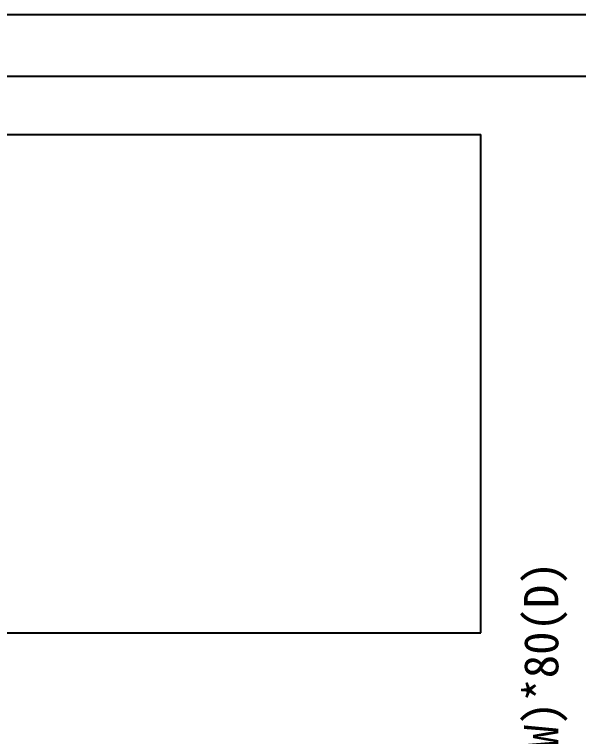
# Model space of a CAD drawing. Header units: millimetres. Extents: x -300 to 4617, y -106 to 3179.
# Drawn here: x 3190.9 to 3354.9, y 1545.8 to 1756 of the extents above; entities that cross this region are included whole.
import ezdxf

# ---------------------------------------------------------------- set-up
doc = ezdxf.new("R2010")
doc.units = ezdxf.units.MM
doc.styles.get("Standard").update_dxf_attribs({"font": ''})
doc.styles.get('Standard').set_extended_font_data('SimSun')
doc.dimstyles.new('ISO-25', dxfattribs={"dimtxt": 3, "dimasz": 2.5, "dimexe": 1.25, "dimexo": 0.625, "dimtad": 1, "dimtxsty": 'Standard', "dimcen": 2.5, "dimadec": 0, "dimazin": 0, "dimtfac": 1, "dimtmove": 0, "dimatfit": 3, "dimfxl": 1, "dimarcsym": 0})

# ---------------------------------------------------------------- blocks, each defined once
blk = doc.blocks.new('*D83')
at = {"color": 0, "lineweight": -2, "transparency": 16777216}
for p, q in [((2011.13, 1738.94), (2011.13, 1736.81)), ((3799.1, 1738.94), (3799.1, 1736.81)), ((2013.63, 1738.06), (3796.6, 1738.06))]:
    blk.add_line(p, q, dxfattribs=at)
at = {"color": 0, "transparency": 16777216}
for points in [[(2013.63, 1738.48), (2013.63, 1737.64), (2011.13, 1738.06)], [(3796.6, 1738.48), (3796.6, 1737.64), (3799.1, 1738.06)]]:
    blk.add_solid(points, dxfattribs=at)
at = {"layer": 'Defpoints', "color": 0, "transparency": 16777216}
for p in [(2011.13, 1739.57), (3799.1, 1739.57), (3799.1, 1738.06)]:
    blk.add_point(p, dxfattribs=at)
at = {"color": 0, "transparency": 16777216, "insert": (2905.11, 1740.19), "char_height": 3, "attachment_point": 5}
blk.add_mtext('2000', dxfattribs=at)

msp = doc.modelspace()

# ---------------------------------------------------------------- linework, layer by layer
for p, q in [((3146.743, 1721.019), (3326.544, 1721.019)), ((3326.544, 1576.019), (3326.544, 1721.019)), ((3146.743, 1576.019), (3326.544, 1576.019))]:
    msp.add_line(p, q)
msp.add_lwpolyline([(3146.743, 1296.019), (2011.126, 1296.019), (2011.126, 1756.019), (3461.126, 1756.019)])

# ---------------------------------------------------------------- texts
at = {"lineweight": 0, "insert": (3339.042, 1494.672), "char_height": 10, "width": 120.02374, "attachment_point": 1, "rotation": 90}
msp.add_mtext('线槽35(W)*80(D)', dxfattribs=at)

# ---------------------------------------------------------------- dimensions: what is measured, and where the dimension line sits
dim = msp.add_linear_dim(base=(3799.099, 1738.06), p1=(2011.126, 1739.566), p2=(3799.099, 1739.566), text='2000', dimstyle='ISO-25')
dim.commit()
dim.dimension.update_dxf_attribs({"geometry": '*D83', "text_midpoint": (2905.113, 1740.185)})

doc.saveas('drawing.dxf')
